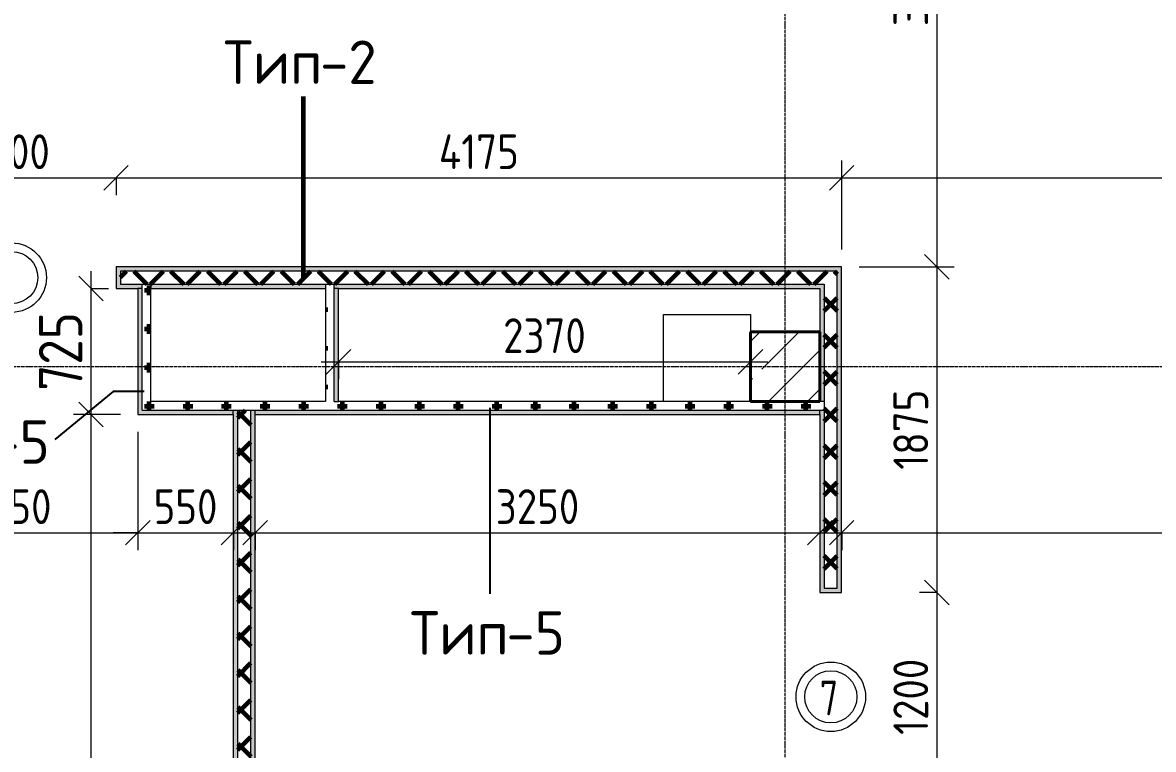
# Model space of a CAD drawing. Header units: millimetres. Extents: x -60946 to 138510, y -262288 to 24501.
# Drawn here: x 17422 to 23928, y -153795 to -149613 of the extents above; entities that cross this region are included whole.
import ezdxf

# ---------------------------------------------------------------- set-up
doc = ezdxf.new("R2010")
doc.units = ezdxf.units.MM
doc.linetypes.add('ADSK_Линия сетки', pattern=[25, 20, -2.5, 0, -2.5])
for name, color, linetype, lineweight in [('2)Тип-2', 3, 'Continuous', 60), ('2)Тип-5', 1, 'Continuous', 60), ('Марки дверей', 7, 'Continuous', 20), ('Несущие колонны', 7, 'Continuous', 18), ('Оси', 7, 'Continuous', 9), ('Перекрытие', 7, 'Continuous', 18), ('Размеры', 7, 'Continuous', 9), ('Стены внутренние', 7, 'Continuous', 18), ('Стены штриховка', 7, 'Continuous', 9)]:
    doc.layers.add(name, color=color, linetype=linetype, lineweight=lineweight)
doc.styles.add('GOST Common_2', font='', dxfattribs={"width": 0.9, "height": 250})
doc.styles.add('GOST Common_3', font='', dxfattribs={"width": 0.9, "height": 200})
doc.styles.add('GOST Common_4', font='', dxfattribs={"height": 250})
doc.styles.add('GOST Common_B', font='', dxfattribs={"width": 0.8, "height": 200})
doc.styles.get('GOST Common_2').set_extended_font_data('GOST Common')
doc.styles.get('GOST Common_3').set_extended_font_data('GOST Common')
doc.styles.get('GOST Common_4').set_extended_font_data('GOST Common')
doc.styles.get('GOST Common_B').set_extended_font_data('GOST Common', bold=True)
doc.dimstyles.new('ADSK_Основной_2_0_2', dxfattribs={"dimscale": 304.8, "dimtxt": 201.142999, "dimasz": 0.463911, "dimexe": 0.328084, "dimexo": 0.328084, "dimgap": 0.164042, "dimtad": 1, "dimdec": 3, "dimrnd": 0.001, "dimdsep": 46, "dimtxsty": 'GOST Common_3', "dimblk1": 'OBLIQUE', "dimblk2": 'OBLIQUE', "dimsah": 1, "dimcen": 0.09, "dimdle": 0.328084, "dimazin": 2, "dimtfac": 1, "dimtdec": 4, "dimtix": 1, "dimtmove": 0, "dimatfit": 3, "dimfxl": 1, "dimtvp": 1, "dimtolj": 1, "dimtzin": 0, "dimlwd": 20, "dimlwe": 20, "dimarcsym": 2})
doc.dimstyles.new('ADSK_Основной_2_0_3', dxfattribs={"dimscale": 304.8, "dimtxt": 201.142999, "dimasz": 0.463911, "dimexe": 0.328084, "dimexo": 0.328084, "dimgap": 0.164042, "dimtad": 1, "dimdec": 3, "dimrnd": 0.001, "dimdsep": 46, "dimtxsty": 'GOST Common_2', "dimblk1": 'OBLIQUE', "dimblk2": 'OBLIQUE', "dimsah": 1, "dimcen": 0.09, "dimdle": 0.328084, "dimazin": 2, "dimtfac": 1, "dimtdec": 4, "dimtix": 1, "dimtmove": 0, "dimatfit": 3, "dimfxl": 1, "dimtvp": 1, "dimtolj": 1, "dimtzin": 0, "dimlwd": 20, "dimlwe": 20, "dimarcsym": 2})
pattern_1 = [(0, (9.36, -150597.75), (111.125, 111.125), [55.562, -166.687]), (90, (37.14, -150625.53), (-111.125, 111.125), [55.562, -166.687])]
pattern_2 = [(45, (9.36, -150597.75), (-106.066, 106.066), []), (135, (9.36, -150597.75), (-106.066, -106.066), [])]

# ---------------------------------------------------------------- blocks, each defined once
blk = doc.blocks.new('ADSK_КолоннаЖБ_Прямоугольная - 400x400 мм-1807143-Кладочный план 3-го этажа')
at = {"layer": 'Несущие колонны', "lineweight": 40}
for p, q in [((-200, 200), (200, 200)), ((-200, -200), (-200, 200)), ((200, 200), (200, -200)), ((200, -200), (-200, -200))]:
    blk.add_line(p, q, dxfattribs=at)
blk = doc.blocks.new('_Oblique')
at = {"color": 0, "linetype": 'ByBlock', "lineweight": -2}
blk.add_line((-0.5, -0.5), (0.5, 0.5), dxfattribs=at)
blk = doc.blocks.new('*D5562')
at = {"layer": 'Defpoints', "color": 0, "transparency": 16777216}
for p in [(16759.4, -150406), (17959.4, -150406), (17959.4, -150505.9)]:
    blk.add_point(p, dxfattribs=at)
at = {"layer": 'Размеры', "color": 0, "lineweight": 20, "transparency": 16777216}
for p, q in [((16659.4, -150505.9), (18059.4, -150505.9)), ((16759.4, -150506), (16759.4, -150605.9)), ((17959.4, -150506), (17959.4, -150605.9))]:
    blk.add_line(p, q, dxfattribs=at)
at = {"layer": 'Размеры', "color": 0, "lineweight": 20, "transparency": 16777216, "xscale": 141.4, "yscale": 141.4, "zscale": 141.4, "rotation": 180}
blk.add_blockref('_Oblique', (16759.4, -150505.9), dxfattribs=at)
at = {"layer": 'Размеры', "color": 0, "lineweight": 20, "transparency": 16777216, "xscale": 141.4, "yscale": 141.4, "zscale": 141.4}
blk.add_blockref('_Oblique', (17959.4, -150505.9), dxfattribs=at)
at = {"layer": 'Размеры', "color": 0, "lineweight": 9, "transparency": 16777216, "insert": (17359.4, -150355.9), "char_height": 200, "width": 560.473, "attachment_point": 5, "style": 'GOST Common_3'}
blk.add_mtext('\\A1;1200', dxfattribs=at)
blk = doc.blocks.new('*D5563')
at = {"layer": 'Defpoints', "color": 0, "transparency": 16777216}
for p in [(17959.4, -150406), (22134.4, -150505.9), (22134.4, -151017.8)]:
    blk.add_point(p, dxfattribs=at)
at = {"layer": 'Размеры', "color": 0, "lineweight": 20, "transparency": 16777216}
for p, q in [((22134.4, -150917.8), (22134.4, -150405.9)), ((17859.4, -150505.9), (22234.4, -150505.9)), ((17959.4, -150506), (17959.4, -150605.9))]:
    blk.add_line(p, q, dxfattribs=at)
at = {"layer": 'Размеры', "color": 0, "lineweight": 20, "transparency": 16777216, "xscale": 141.4, "yscale": 141.4, "zscale": 141.4, "rotation": 180}
blk.add_blockref('_Oblique', (17959.4, -150505.9), dxfattribs=at)
at = {"layer": 'Размеры', "color": 0, "lineweight": 20, "transparency": 16777216, "xscale": 141.4, "yscale": 141.4, "zscale": 141.4}
blk.add_blockref('_Oblique', (22134.4, -150505.9), dxfattribs=at)
at = {"layer": 'Размеры', "color": 0, "lineweight": 9, "transparency": 16777216, "insert": (20046.9, -150355.9), "char_height": 200, "width": 580.928, "attachment_point": 5, "style": 'GOST Common_3'}
blk.add_mtext('\\A1;4175', dxfattribs=at)
blk = doc.blocks.new('*D5564')
at = {"layer": 'Defpoints', "color": 0, "transparency": 16777216}
for p in [(26534.4, -150505.9), (22134.4, -151017.8), (26534.4, -151017.8)]:
    blk.add_point(p, dxfattribs=at)
at = {"layer": 'Размеры', "color": 0, "lineweight": 20, "transparency": 16777216}
for p, q in [((22134.4, -150917.8), (22134.4, -150405.9)), ((26534.4, -150917.8), (26534.4, -150405.9)), ((22034.4, -150505.9), (26634.4, -150505.9))]:
    blk.add_line(p, q, dxfattribs=at)
at = {"layer": 'Размеры', "color": 0, "lineweight": 20, "transparency": 16777216, "xscale": 141.4, "yscale": 141.4, "zscale": 141.4, "rotation": 180}
blk.add_blockref('_Oblique', (22134.4, -150505.9), dxfattribs=at)
at = {"layer": 'Размеры', "color": 0, "lineweight": 20, "transparency": 16777216, "xscale": 141.4, "yscale": 141.4, "zscale": 141.4}
blk.add_blockref('_Oblique', (26534.4, -150505.9), dxfattribs=at)
at = {"layer": 'Размеры', "color": 0, "lineweight": 9, "transparency": 16777216, "insert": (24334.4, -150355.9), "char_height": 200, "width": 646.385, "attachment_point": 5, "style": 'GOST Common_3'}
blk.add_mtext('\\A1;4400', dxfattribs=at)
blk = doc.blocks.new('*D5648')
at = {"layer": 'Defpoints', "color": 0, "transparency": 16777216}
for p in [(16634.4, -151867.8), (18084.4, -151867.8), (18084.4, -152548.3)]:
    blk.add_point(p, dxfattribs=at)
at = {"layer": 'Размеры', "color": 0, "lineweight": 20, "transparency": 16777216}
for p, q in [((16634.4, -151967.8), (16634.4, -152648.3)), ((18084.4, -151967.8), (18084.4, -152648.3)), ((16534.4, -152548.3), (18184.4, -152548.3))]:
    blk.add_line(p, q, dxfattribs=at)
at = {"layer": 'Размеры', "color": 0, "lineweight": 20, "transparency": 16777216, "xscale": 141.4, "yscale": 141.4, "zscale": 141.4, "rotation": 180}
blk.add_blockref('_Oblique', (16634.4, -152548.3), dxfattribs=at)
at = {"layer": 'Размеры', "color": 0, "lineweight": 20, "transparency": 16777216, "xscale": 141.4, "yscale": 141.4, "zscale": 141.4}
blk.add_blockref('_Oblique', (18084.4, -152548.3), dxfattribs=at)
at = {"layer": 'Размеры', "color": 0, "lineweight": 9, "transparency": 16777216, "insert": (17359.4, -152398.3), "char_height": 200, "width": 580.928, "attachment_point": 5, "style": 'GOST Common_3'}
blk.add_mtext('\\A1;1450', dxfattribs=at)
blk = doc.blocks.new('*D5649')
at = {"layer": 'Defpoints', "color": 0, "transparency": 16777216}
for p in [(18084.4, -151867.8), (18634.4, -152448.3), (18634.4, -152548.3)]:
    blk.add_point(p, dxfattribs=at)
at = {"layer": 'Размеры', "color": 0, "lineweight": 20, "transparency": 16777216}
for p, q in [((18084.4, -151967.8), (18084.4, -152648.3)), ((18084.4, -152548.3), (17943, -152548.3)), ((18084.4, -152548.3), (18634.4, -152548.3)), ((18634.4, -152548.3), (18634.4, -152648.3)), ((18634.4, -152548.3), (18775.8, -152548.3))]:
    blk.add_line(p, q, dxfattribs=at)
at = {"layer": 'Размеры', "color": 0, "lineweight": 20, "transparency": 16777216, "xscale": 141.4, "yscale": 141.4, "zscale": 141.4}
blk.add_blockref('_Oblique', (18084.4, -152548.3), dxfattribs=at)
at = {"layer": 'Размеры', "color": 0, "lineweight": 20, "transparency": 16777216, "xscale": 141.4, "yscale": 141.4, "zscale": 141.4, "rotation": 180}
blk.add_blockref('_Oblique', (18634.4, -152548.3), dxfattribs=at)
at = {"layer": 'Размеры', "color": 0, "lineweight": 9, "transparency": 16777216, "insert": (18359.4, -152398.3), "char_height": 200, "width": 454.106, "attachment_point": 5, "style": 'GOST Common_3'}
blk.add_mtext('\\A1;550', dxfattribs=at)
blk = doc.blocks.new('*D5652')
at = {"layer": 'Defpoints', "color": 0, "transparency": 16777216}
for p in [(18759.4, -152448.3), (22009.4, -152448.3), (22009.4, -152548.3)]:
    blk.add_point(p, dxfattribs=at)
at = {"layer": 'Размеры', "color": 0, "lineweight": 20, "transparency": 16777216}
for p, q in [((18659.4, -152548.3), (22109.4, -152548.3)), ((18759.4, -152548.3), (18759.4, -152648.3)), ((22009.4, -152548.3), (22009.4, -152648.3))]:
    blk.add_line(p, q, dxfattribs=at)
at = {"layer": 'Размеры', "color": 0, "lineweight": 20, "transparency": 16777216, "xscale": 141.4, "yscale": 141.4, "zscale": 141.4, "rotation": 180}
blk.add_blockref('_Oblique', (18759.4, -152548.3), dxfattribs=at)
at = {"layer": 'Размеры', "color": 0, "lineweight": 20, "transparency": 16777216, "xscale": 141.4, "yscale": 141.4, "zscale": 141.4}
blk.add_blockref('_Oblique', (22009.4, -152548.3), dxfattribs=at)
at = {"layer": 'Размеры', "color": 0, "lineweight": 9, "transparency": 16777216, "insert": (20384.4, -152398.3), "char_height": 200, "width": 605.475, "attachment_point": 5, "style": 'GOST Common_3'}
blk.add_mtext('\\A1;3250', dxfattribs=at)
blk = doc.blocks.new('*D5653')
at = {"layer": 'Defpoints', "color": 0, "transparency": 16777216}
for p in [(19239.4, -151464.4), (21609.4, -151464.4), (21609.4, -151564.4)]:
    blk.add_point(p, dxfattribs=at)
at = {"layer": 'Размеры', "color": 0, "lineweight": 20, "transparency": 16777216}
for p, q in [((19139.4, -151564.4), (21709.4, -151564.4)), ((19239.4, -151564.4), (19239.4, -151664.4)), ((21609.4, -151564.4), (21609.4, -151664.4))]:
    blk.add_line(p, q, dxfattribs=at)
at = {"layer": 'Размеры', "color": 0, "lineweight": 20, "transparency": 16777216, "xscale": 141.4, "yscale": 141.4, "zscale": 141.4, "rotation": 180}
blk.add_blockref('_Oblique', (19239.4, -151564.4), dxfattribs=at)
at = {"layer": 'Размеры', "color": 0, "lineweight": 20, "transparency": 16777216, "xscale": 141.4, "yscale": 141.4, "zscale": 141.4}
blk.add_blockref('_Oblique', (21609.4, -151564.4), dxfattribs=at)
at = {"layer": 'Размеры', "color": 0, "lineweight": 9, "transparency": 16777216, "insert": (20424.4, -151414.4), "char_height": 200, "width": 605.475, "attachment_point": 5, "style": 'GOST Common_3'}
blk.add_mtext('\\A1;2370', dxfattribs=at)
blk = doc.blocks.new('*D5657')
at = {"layer": 'Defpoints', "color": 0, "transparency": 16777216}
for p in [(22134.4, -147767.8), (22134.4, -151017.8), (22682.1, -151017.8)]:
    blk.add_point(p, dxfattribs=at)
at = {"layer": 'Размеры', "color": 0, "lineweight": 20, "transparency": 16777216}
for p, q in [((22682.1, -147667.8), (22682.1, -151117.8)), ((22234.4, -147767.8), (22782.1, -147767.8)), ((22234.4, -151017.8), (22782.1, -151017.8))]:
    blk.add_line(p, q, dxfattribs=at)
at = {"layer": 'Размеры', "color": 0, "lineweight": 20, "transparency": 16777216, "xscale": 141.4, "yscale": 141.4, "zscale": 141.4}
for p, rotation in [((22682.1, -147767.8), 90), ((22682.1, -151017.8), 270)]:
    blk.add_blockref('_Oblique', p, dxfattribs=dict(at, rotation=rotation))
at = {"layer": 'Размеры', "color": 0, "lineweight": 9, "transparency": 16777216, "insert": (22532.1, -149392.8), "char_height": 200, "width": 605.475, "attachment_point": 5, "rotation": 90, "style": 'GOST Common_3'}
blk.add_mtext('\\A1;3250', dxfattribs=at)
blk = doc.blocks.new('*D5658')
at = {"layer": 'Defpoints', "color": 0, "transparency": 16777216}
for p in [(22134.4, -151017.8), (22682.1, -152892.8), (22782.1, -152892.8)]:
    blk.add_point(p, dxfattribs=at)
at = {"layer": 'Размеры', "color": 0, "lineweight": 20, "transparency": 16777216}
for p, q in [((22682.1, -150917.8), (22682.1, -152992.8)), ((22234.4, -151017.8), (22782.1, -151017.8)), ((22682.1, -152892.8), (22582.1, -152892.8))]:
    blk.add_line(p, q, dxfattribs=at)
at = {"layer": 'Размеры', "color": 0, "lineweight": 20, "transparency": 16777216, "xscale": 141.4, "yscale": 141.4, "zscale": 141.4}
for p, rotation in [((22682.1, -151017.8), 90), ((22682.1, -152892.8), 270)]:
    blk.add_blockref('_Oblique', p, dxfattribs=dict(at, rotation=rotation))
at = {"layer": 'Размеры', "color": 0, "lineweight": 9, "transparency": 16777216, "insert": (22532.1, -151955.3), "char_height": 200, "width": 560.473, "attachment_point": 5, "rotation": 90, "style": 'GOST Common_3'}
blk.add_mtext('\\A1;1875', dxfattribs=at)
blk = doc.blocks.new('*D5659')
at = {"layer": 'Defpoints', "color": 0, "transparency": 16777216}
for p in [(22782.1, -152892.8), (22682.1, -154092.8), (22782.1, -154092.8)]:
    blk.add_point(p, dxfattribs=at)
at = {"layer": 'Размеры', "color": 0, "lineweight": 20, "transparency": 16777216}
for p, q in [((22682.1, -152792.8), (22682.1, -154192.8)), ((22682.1, -152892.8), (22582.1, -152892.8)), ((22682.1, -154092.8), (22582.1, -154092.8))]:
    blk.add_line(p, q, dxfattribs=at)
at = {"layer": 'Размеры', "color": 0, "lineweight": 20, "transparency": 16777216, "xscale": 141.4, "yscale": 141.4, "zscale": 141.4}
for p, rotation in [((22682.1, -152892.8), 90), ((22682.1, -154092.8), 270)]:
    blk.add_blockref('_Oblique', p, dxfattribs=dict(at, rotation=rotation))
at = {"layer": 'Размеры', "color": 0, "lineweight": 9, "transparency": 16777216, "insert": (22532.1, -153492.8), "char_height": 200, "width": 560.473, "attachment_point": 5, "rotation": 90, "style": 'GOST Common_3'}
blk.add_mtext('\\A1;1200', dxfattribs=at)
blk = doc.blocks.new('*D5483')
at = {"layer": 'Defpoints', "color": 0, "transparency": 16777216}
for p in [(26534.4, -151867.8), (22134.4, -152448.3), (26534.4, -152548.3)]:
    blk.add_point(p, dxfattribs=at)
at = {"layer": 'Размеры', "color": 0, "lineweight": 20, "transparency": 16777216}
for p, q in [((26534.4, -151967.8), (26534.4, -152648.3)), ((22034.4, -152548.3), (26634.4, -152548.3)), ((22134.4, -152548.3), (22134.4, -152648.3))]:
    blk.add_line(p, q, dxfattribs=at)
at = {"layer": 'Размеры', "color": 0, "lineweight": 20, "transparency": 16777216, "xscale": 141.4, "yscale": 141.4, "zscale": 141.4, "rotation": 180}
blk.add_blockref('_Oblique', (22134.4, -152548.3), dxfattribs=at)
at = {"layer": 'Размеры', "color": 0, "lineweight": 20, "transparency": 16777216, "xscale": 141.4, "yscale": 141.4, "zscale": 141.4}
blk.add_blockref('_Oblique', (26534.4, -152548.3), dxfattribs=at)
at = {"layer": 'Размеры', "color": 0, "lineweight": 9, "transparency": 16777216, "insert": (24334.4, -152373.3), "char_height": 250, "width": 646.385, "attachment_point": 5, "style": 'GOST Common_2'}
blk.add_mtext('\\A1;4400', dxfattribs=at)
blk = doc.blocks.new('*D5486')
at = {"layer": 'Defpoints', "color": 0, "transparency": 16777216}
for p in [(17815.5, -151867.8), (18084.4, -151867.8), (17715.5, -157542.8)]:
    blk.add_point(p, dxfattribs=at)
at = {"layer": 'Размеры', "color": 0, "lineweight": 20, "transparency": 16777216}
for p, q in [((17815.5, -157642.8), (17815.5, -151767.8)), ((17984.4, -151867.8), (17715.5, -151867.8)), ((17815.5, -157542.8), (17915.5, -157542.8))]:
    blk.add_line(p, q, dxfattribs=at)
at = {"layer": 'Размеры', "color": 0, "lineweight": 20, "transparency": 16777216, "xscale": 141.4, "yscale": 141.4, "zscale": 141.4}
for p, rotation in [((17815.5, -151867.8), 90), ((17815.5, -157542.8), 270)]:
    blk.add_blockref('_Oblique', p, dxfattribs=dict(at, rotation=rotation))
at = {"layer": 'Размеры', "color": 0, "lineweight": 9, "transparency": 16777216, "insert": (17640.5, -154705.3), "char_height": 250, "width": 605.475, "attachment_point": 5, "rotation": 90, "style": 'GOST Common_2'}
blk.add_mtext('\\A1;5675', dxfattribs=at)
blk = doc.blocks.new('*D5487')
at = {"layer": 'Defpoints', "color": 0, "transparency": 16777216}
for p in [(17715.5, -151142.8), (17815.5, -151142.8), (18084.4, -151867.8)]:
    blk.add_point(p, dxfattribs=at)
at = {"layer": 'Размеры', "color": 0, "lineweight": 20, "transparency": 16777216}
for p, q in [((17815.5, -151967.8), (17815.5, -151042.8)), ((17815.5, -151142.8), (17915.5, -151142.8)), ((17984.4, -151867.8), (17715.5, -151867.8))]:
    blk.add_line(p, q, dxfattribs=at)
at = {"layer": 'Размеры', "color": 0, "lineweight": 20, "transparency": 16777216, "xscale": 141.4, "yscale": 141.4, "zscale": 141.4}
for p, rotation in [((17815.5, -151142.8), 90), ((17815.5, -151867.8), 270)]:
    blk.add_blockref('_Oblique', p, dxfattribs=dict(at, rotation=rotation))
at = {"layer": 'Размеры', "color": 0, "lineweight": 9, "transparency": 16777216, "insert": (17640.5, -151505.3), "char_height": 250, "width": 454.106, "attachment_point": 5, "rotation": 90, "style": 'GOST Common_2'}
blk.add_mtext('\\A1;725', dxfattribs=at)
blk = doc.blocks.new('М_двери1 - Марка экземпляра 2-3719212-Кладочный план 3-го этажа')
at = {"layer": 'Марки дверей'}
for radius in [2, 1.5]:
    blk.add_circle((0, 0), radius, dxfattribs=at)

msp = doc.modelspace()

# ---------------------------------------------------------------- hatches: boundary and pattern name
at = {"layer": '2)Тип-2'}
h = msp.add_hatch(color=256, dxfattribs=at)
h.paths.add_polyline_path([(8609.3615, -151042.7816), (8709.3615, -151042.7816), (8709.3615, -151017.7816), (8609.3615, -151017.7816)])
h.paths.add_polyline_path([(22134.3615, -151042.7816), (22134.3615, -151017.7816), (17984.3615, -151017.7816), (17984.3615, -151042.7816), (22109.3615, -151042.7816)])
h.paths.add_polyline_path([(8784.3615, -151042.7816), (12134.3615, -151042.7816), (12134.3615, -151017.7816), (8784.3615, -151017.7816)])
h.paths.add_polyline_path([(16734.3615, -151042.7816), (16734.3615, -151017.7816), (13384.3615, -151017.7816), (13384.3615, -151042.7816), (16430.3757, -151042.7816)])
h = msp.add_hatch(dxfattribs=at)
h.set_pattern_fill('FP_4', color=256, style=0, pattern_type=2)
h.set_pattern_definition(pattern_2)
h.paths.add_polyline_path([(13534.3615, -151117.7816), (16734.3615, -151117.7816), (16734.3615, -151042.7816), (13384.3615, -151042.7816), (13384.3615, -151117.7816)])
h.paths.add_polyline_path([(12009.3615, -151117.7816), (12134.3615, -151117.7816), (12134.3615, -151042.7816), (8684.3615, -151042.7816), (8684.3615, -151117.7816), (11934.3615, -151117.7816)])
h.paths.add_polyline_path([(19164.3615, -151117.7816), (22109.3615, -151117.7816), (22109.3615, -151042.7816), (17984.3615, -151042.7816), (17984.3615, -151117.7816), (18159.3615, -151117.7816)])
h = msp.add_hatch(color=256, dxfattribs=at)
h.paths.add_polyline_path([(8709.3615, -151142.7816), (9709.3615, -151142.7816), (9709.3615, -151117.7816), (8709.3615, -151117.7816)])
h.paths.add_polyline_path([(9784.3615, -151142.7816), (11934.3615, -151142.7816), (11934.3615, -151117.7816), (9759.3615, -151117.7816), (9759.3615, -151142.7816)])
h.paths.add_polyline_path([(18109.3615, -151142.7816), (18109.3615, -151117.7816), (17984.3615, -151117.7816), (17984.3615, -151017.7816), (17959.3615, -151017.7816), (17959.3615, -151142.7816), (18084.3615, -151142.7816)])
h.paths.add_polyline_path([(19239.3615, -151142.7816), (22034.3615, -151142.7816), (22034.3615, -151117.7816), (19214.3615, -151117.7816), (19214.3615, -151142.7816)])
h.paths.add_polyline_path([(12009.3615, -151142.7816), (12159.3615, -151142.7816), (12159.3615, -151017.7816), (12134.3615, -151017.7816), (12134.3615, -151117.7816), (12009.3615, -151117.7816)])
h.paths.add_polyline_path([(19164.3615, -151142.7816), (19164.3615, -151117.7816), (18159.3615, -151117.7816), (18159.3615, -151142.7816)])
h.paths.add_polyline_path([(13584.3615, -151142.7816), (16559.3615, -151142.7816), (16559.3615, -151117.7816), (13584.3615, -151117.7816)])
h.paths.add_polyline_path([(16634.3615, -151142.7816), (16759.3615, -151142.7816), (16759.3615, -151017.7816), (16734.3615, -151017.7816), (16734.3615, -151117.7816), (16609.3615, -151117.7816), (16609.3615, -151142.7816)])
h.paths.add_polyline_path([(13359.3615, -151142.7816), (13534.3615, -151142.7816), (13534.3615, -151117.7816), (13384.3615, -151117.7816), (13384.3615, -151017.7816), (13359.3615, -151017.7816)])
h = msp.add_hatch(color=256, dxfattribs=at)
h.paths.add_polyline_path([(22134.3615, -157542.7816), (22134.3615, -154117.7816), (22109.3615, -154117.7816), (22109.3615, -157542.7816)])
h.paths.add_polyline_path([(22109.3615, -152867.7816), (22134.3615, -152867.7816), (22134.3615, -151042.7816), (22109.3615, -151042.7816), (22109.3615, -151775.6879)])
h = msp.add_hatch(dxfattribs=at)
h.set_pattern_fill('FP_4', color=256, style=0, pattern_type=2)
h.set_pattern_definition(pattern_2)
h.paths.add_polyline_path([(22109.3615, -157542.7816), (22109.3615, -154117.7816), (22034.3615, -154117.7816), (22034.3615, -157542.7816)])
h.paths.add_polyline_path([(22109.3615, -152867.7816), (22109.3615, -151117.7816), (22034.3615, -151117.7816), (22034.3615, -152867.7816)])
h = msp.add_hatch(color=256, dxfattribs=at)
h.paths.add_polyline_path([(22034.3615, -157542.7816), (22034.3615, -154117.7816), (22134.3615, -154117.7816), (22134.3615, -154092.7816), (22009.3615, -154092.7816), (22009.3615, -157542.7816)])
h.paths.add_polyline_path([(22134.3615, -152892.7816), (22134.3615, -152867.7816), (22034.3615, -152867.7816), (22034.3615, -151842.7816), (22009.3615, -151842.7816), (22009.3615, -152892.7816)])
h.paths.add_polyline_path([(22034.3615, -151792.7816), (22034.3615, -151142.7816), (22009.3615, -151142.7816), (22009.3615, -151792.7816)])
for points in [[(18659.3615, -157542.7816), (18659.3615, -151842.7816), (18634.3615, -151842.7816), (18634.3615, -157542.7816)], [(18759.3615, -157542.7816), (18759.3615, -151842.7816), (18734.3615, -151842.7816), (18734.3615, -157542.7816)]]:
    msp.add_hatch(color=256, dxfattribs=at).paths.add_polyline_path(points)
h = msp.add_hatch(dxfattribs=at)
h.set_pattern_fill('FP_4', color=256, style=0, pattern_type=2)
h.set_pattern_definition(pattern_2)
h.paths.add_polyline_path([(18734.3615, -157542.7816), (18734.3615, -151842.7816), (18659.3615, -151842.7816), (18659.3615, -157542.7816)])
at = {"layer": '2)Тип-5', "true_color": 0xd50000}
h = msp.add_hatch(dxfattribs=at)
h.set_pattern_fill('FP_7', color=12, style=0, pattern_type=2)
h.set_pattern_definition(pattern_1)
h.paths.add_polyline_path([(18159.3615, -151792.7816), (18159.3615, -151117.7816), (18109.3615, -151117.7816), (18109.3615, -151792.7816)])
h = msp.add_hatch(dxfattribs=at)
h.set_pattern_fill('FP_7', color=12, style=0, pattern_type=2)
h.set_pattern_definition(pattern_1)
h.paths.add_polyline_path([(19214.3615, -151792.7816), (19214.3615, -151117.7816), (19164.3615, -151117.7816), (19164.3615, -151792.7816)])
for points in [[(18109.3615, -151842.7816), (18109.3615, -151142.7816), (18084.3615, -151142.7816), (18084.3615, -151842.7816)], [(19239.3615, -151792.7816), (19239.3615, -151142.7816), (19214.3615, -151142.7816), (19214.3615, -151792.7816)]]:
    msp.add_hatch(color=12, dxfattribs=at).paths.add_polyline_path(points)
h = msp.add_hatch(color=12, dxfattribs=at)
h.paths.add_polyline_path([(19560.28, -151867.7816), (22009.3615, -151867.7816), (22009.3615, -151842.7816), (18759.3615, -151842.7816), (18759.3615, -151867.7816)])
h.paths.add_polyline_path([(18634.3615, -151867.7816), (18634.3615, -151842.7816), (18084.3615, -151842.7816), (18084.3615, -151867.7816)])
h = msp.add_hatch(dxfattribs=at)
h.set_pattern_fill('FP_7', color=12, style=0, pattern_type=2)
h.set_pattern_definition(pattern_1)
h.paths.add_polyline_path([(18659.3615, -151842.7816), (22034.3615, -151842.7816), (22034.3615, -151792.7816), (18109.3615, -151792.7816), (18109.3615, -151842.7816), (18634.3615, -151842.7816)])
at = {"layer": 'Несущие колонны', "lineweight": 9}
h = msp.add_hatch(dxfattribs=at)
h.set_pattern_fill('FP_1', color=256, style=0, pattern_type=2)
h.set_pattern_definition([(45, (9.36, -150597.75), (-224.5064, 224.5064), []), (45, (233.87, -150597.75), (-224.5064, 224.5064), [396.875, -79.375, 3.353, -76.022])])
h.paths.add_polyline_path([(21609.3615, -151792.7816), (22009.3615, -151792.7816), (22009.3615, -151392.7816), (21609.3615, -151392.7816), (21609.3615, -151775.6879)])

# ---------------------------------------------------------------- linework, layer by layer
at = {"layer": '2)Тип-2'}
msp.add_line((19037.8511, -151080.2816), (19037.8511, -150037.9971), dxfattribs=at)
at = {"layer": '2)Тип-5', "lineweight": 25}
for p, q in [((17943.1431, -151736.3174), (17606.5547, -152012.59)), ((18121.8615, -151736.3174), (17943.1431, -151736.3174)), ((20110.0189, -151830.2816), (20110.0189, -152899.4971))]:
    msp.add_line(p, q, dxfattribs=at)
at = {"layer": 'Несущие колонны', "lineweight": 9}
for p, q in [((22009.3615, -151392.7816), (21609.3615, -151392.7816)), ((21609.3615, -151392.7816), (21609.3615, -151792.7816)), ((22009.3615, -151792.7816), (22009.3615, -151392.7816)), ((21609.3615, -151792.7816), (22009.3615, -151792.7816))]:
    msp.add_line(p, q, dxfattribs=at)
at = {"layer": 'Оси', "linetype": 'ADSK_Линия сетки', "lineweight": 5}
for p, q in [((21809.3615, -161571.6329), (21809.3615, -140570.3055)), ((62587.9153, -151592.7816), (-25230.7352, -151592.7816))]:
    msp.add_line(p, q, dxfattribs=at)
at = {"layer": 'Перекрытие'}
for p, q in [((21109.3615, -151792.7816), (21109.3615, -151292.7816)), ((21109.3615, -151292.7816), (21609.3615, -151292.7816)), ((21609.3615, -151292.7816), (21609.3615, -151392.7816))]:
    msp.add_line(p, q, dxfattribs=at)
at = {"layer": 'Стены внутренние', "lineweight": 5}
for p, q in [((22134.3615, -151017.7816), (17959.3615, -151017.7816)), ((17959.3615, -151017.7816), (17959.3615, -151142.7816)), ((22134.3615, -152892.7816), (22134.3615, -151017.7816)), ((17959.3615, -151142.7816), (18084.3615, -151142.7816)), ((18084.3615, -151142.7816), (18084.3615, -151867.7816)), ((18159.3615, -151792.7816), (18159.3615, -151142.7816)), ((18159.3615, -151142.7816), (19164.3615, -151142.7816)), ((19164.3615, -151142.7816), (19164.3615, -151792.7816)), ((19239.3615, -151142.7816), (22009.3615, -151142.7816)), ((19239.3615, -151792.7816), (19239.3615, -151142.7816)), ((22009.3615, -151142.7816), (22009.3615, -151792.7816)), ((19164.3615, -151792.7816), (18159.3615, -151792.7816)), ((22009.3615, -151792.7816), (19239.3615, -151792.7816)), ((18084.3615, -151867.7816), (18634.3615, -151867.7816)), ((18634.3615, -151867.7816), (18634.3615, -157542.7816)), ((18759.3615, -151867.7816), (22009.3615, -151867.7816)), ((18759.3615, -157542.7816), (18759.3615, -151867.7816)), ((22009.3615, -151867.7816), (22009.3615, -152892.7816)), ((22009.3615, -152892.7816), (22134.3615, -152892.7816))]:
    msp.add_line(p, q, dxfattribs=at)
at = {"layer": 'Стены штриховка', "lineweight": 9}
for p, q in [((22109.3615, -151042.7816), (17984.3615, -151042.7816)), ((17984.3615, -151042.7816), (17984.3615, -151117.7816)), ((22109.3615, -152867.7816), (22109.3615, -151042.7816)), ((17984.3615, -151117.7816), (22034.3615, -151117.7816)), ((18109.3615, -151842.7816), (18109.3615, -151117.7816)), ((18159.3615, -151117.7816), (18159.3615, -151142.7816)), ((19164.3615, -151117.7816), (19164.3615, -151142.7816)), ((19214.3615, -151792.7816), (19214.3615, -151117.7816)), ((22034.3615, -151117.7816), (22034.3615, -152867.7816)), ((18109.3615, -151142.7816), (18084.3615, -151142.7816)), ((19239.3615, -151142.7816), (19214.3615, -151142.7816)), ((18109.3615, -151842.7816), (22034.3615, -151842.7816)), ((18634.3615, -151867.7816), (18634.3615, -151842.7816)), ((18659.3615, -157542.7816), (18659.3615, -151842.7816)), ((18734.3615, -157542.7816), (18734.3615, -151842.7816)), ((18759.3615, -151867.7816), (18759.3615, -151842.7816)), ((19214.3615, -151792.7816), (19239.3615, -151792.7816)), ((22034.3615, -151792.7816), (22009.3615, -151792.7816)), ((22009.3615, -151867.7816), (22009.3615, -151842.7816)), ((22034.3615, -152867.7816), (22109.3615, -152867.7816))]:
    msp.add_line(p, q, dxfattribs=at)

# ---------------------------------------------------------------- block references
at = {"layer": 'Марки дверей', "lineweight": 5, "xscale": 99.99999999999993, "yscale": 99.99999999999993, "zscale": 99.99999999999993}
for p in [(17359.3615, -151080.2816), (22071.8615, -153492.7816)]:
    msp.add_blockref('М_двери1 - Марка экземпляра 2-3719212-Кладочный план 3-го этажа', p, dxfattribs=at)
at = {"layer": 'Несущие колонны', "lineweight": 40, "rotation": 89.9999999999999}
msp.add_blockref('ADSK_КолоннаЖБ_Прямоугольная - 400x400 мм-1807143-Кладочный план 3-го этажа', (21809.3615, -151592.7816), dxfattribs=at)

# ---------------------------------------------------------------- texts
at = {"layer": '2)Тип-2', "color": 116, "lineweight": 9, "true_color": 0x008040, "char_height": 250, "attachment_point": 1, "style": 'GOST Common_4'}
for s, insert, width in [('Тип', (18577.8511, -149715.57), 673.4175), ('-2', (19133.4761, -149715.57), 432.91125)]:
    msp.add_mtext(s, dxfattribs=dict(at, insert=insert, width=width))
at = {"layer": '2)Тип-5', "color": 116, "lineweight": 9, "true_color": 0x008040, "char_height": 250, "attachment_point": 1, "style": 'GOST Common_4'}
for s, insert, width in [('-5', (17242.1797, -151901.6629), 432.91125), ('Тип', (19650.0189, -153000.07), 673.4175), ('-5', (20205.6439, -153000.07), 432.91125)]:
    msp.add_mtext(s, dxfattribs=dict(at, insert=insert, width=width))
at = {"layer": 'Марки дверей', "lineweight": 5, "insert": (22007.8041, -153399.1227), "char_height": 200, "width": 147.5105, "attachment_point": 1, "style": 'GOST Common_B'}
msp.add_mtext('\\fGOST Common|b1|i0|c204|p34|;\\W.8;7', dxfattribs=at)

# ---------------------------------------------------------------- dimensions: what is measured, and where the dimension line sits
at = {"layer": 'Размеры', "lineweight": 9}
for base, p1, p2, dimstyle, override, picture, middle in [((22682.0897, -151017.7816), (22134.3615, -147767.7816), (22134.3615, -151017.7816), 'ADSK_Основной_2_0_2', {"dimpost": '<>', "dimfxl": 3250}, '*D5657', (22532.0897, -149392.7816)), ((22682.0897, -152892.7816), (22134.3615, -151017.7816), (22782.0746, -152892.7816), 'ADSK_Основной_2_0_2', {"dimpost": '<>', "dimfxl": 1983.723084}, '*D5658', (22532.0897, -151955.2816)), ((17815.5016, -151142.7816), (18084.3615, -151867.7816), (17715.5167, -151142.7816), 'ADSK_Основной_2_0_3', {"dimpost": '<>', "dimfxl": 813.431901}, '*D5487', (17640.5016, -151505.2816)), ((17815.5016, -151867.7816), (17715.5167, -157542.7816), (18084.3615, -151867.7816), 'ADSK_Основной_2_0_3', {"dimpost": '<>', "dimfxl": 5686.97384}, '*D5486', (17640.5016, -154705.2816)), ((22682.0897, -154092.7816), (22782.0746, -152892.7816), (22782.0746, -154092.7816), 'ADSK_Основной_2_0_2', {"dimpost": '<>', "dimfxl": 1200}, '*D5659', (22532.0897, -153492.7816))]:
    dim = msp.add_linear_dim(base=base, p1=p1, p2=p2, angle=90, dimstyle=dimstyle, override=override, dxfattribs=at)
    dim.commit()
    dim.dimension.update_dxf_attribs({"geometry": picture, "text_midpoint": middle})
for base, p1, p2, dimstyle, override, picture, middle in [((17959.3615, -150505.9371), (16759.3615, -150405.9522), (17959.3615, -150405.9522), 'ADSK_Основной_2_0_2', {"dimpost": '<>', "dimfxl": 1200}, '*D5562', (17359.3615, -150355.9371)), ((22134.3615, -150505.9371), (17959.3615, -150405.9522), (22134.3615, -151017.7816), 'ADSK_Основной_2_0_2', {"dimpost": '<>', "dimfxl": 4219.592433}, '*D5563', (20046.8615, -150355.9371)), ((26534.3615, -150505.9371), (22134.3615, -151017.7816), (26534.3615, -151017.7816), 'ADSK_Основной_2_0_2', {"dimpost": '<>', "dimfxl": 4400}, '*D5564', (24334.3615, -150355.9371)), ((21609.3615, -151564.3593), (19239.3615, -151464.3744), (21609.3615, -151464.3744), 'ADSK_Основной_2_0_2', {"dimpost": '<>', "dimfxl": 2370}, '*D5653', (20424.3615, -151414.3593)), ((18084.3615, -152548.2709), (16634.3615, -151867.7816), (18084.3615, -151867.7816), 'ADSK_Основной_2_0_2', {"dimpost": '<>', "dimfxl": 1450}, '*D5648', (17359.3615, -152398.2709)), ((18634.3615, -152548.2709), (18084.3615, -151867.7816), (18634.3615, -152448.286), 'ADSK_Основной_2_0_2', {"dimpost": '<>', "dimfxl": 799.678294}, '*D5649', (18359.3615, -152398.2709)), ((26534.3615, -152548.2709), (22134.3615, -152448.286), (26534.3615, -151867.7816), 'ADSK_Основной_2_0_3', {"dimpost": '<>', "dimfxl": 4438.128589}, '*D5483', (24334.3615, -152373.2709)), ((22009.3615, -152548.2709), (18759.3615, -152448.286), (22009.3615, -152448.286), 'ADSK_Основной_2_0_2', {"dimpost": '<>', "dimfxl": 3250}, '*D5652', (20384.3615, -152398.2709))]:
    dim = msp.add_linear_dim(base=base, p1=p1, p2=p2, dimstyle=dimstyle, override=override, dxfattribs=at)
    dim.commit()
    dim.dimension.update_dxf_attribs({"geometry": picture, "text_midpoint": middle})

doc.saveas('drawing.dxf')
